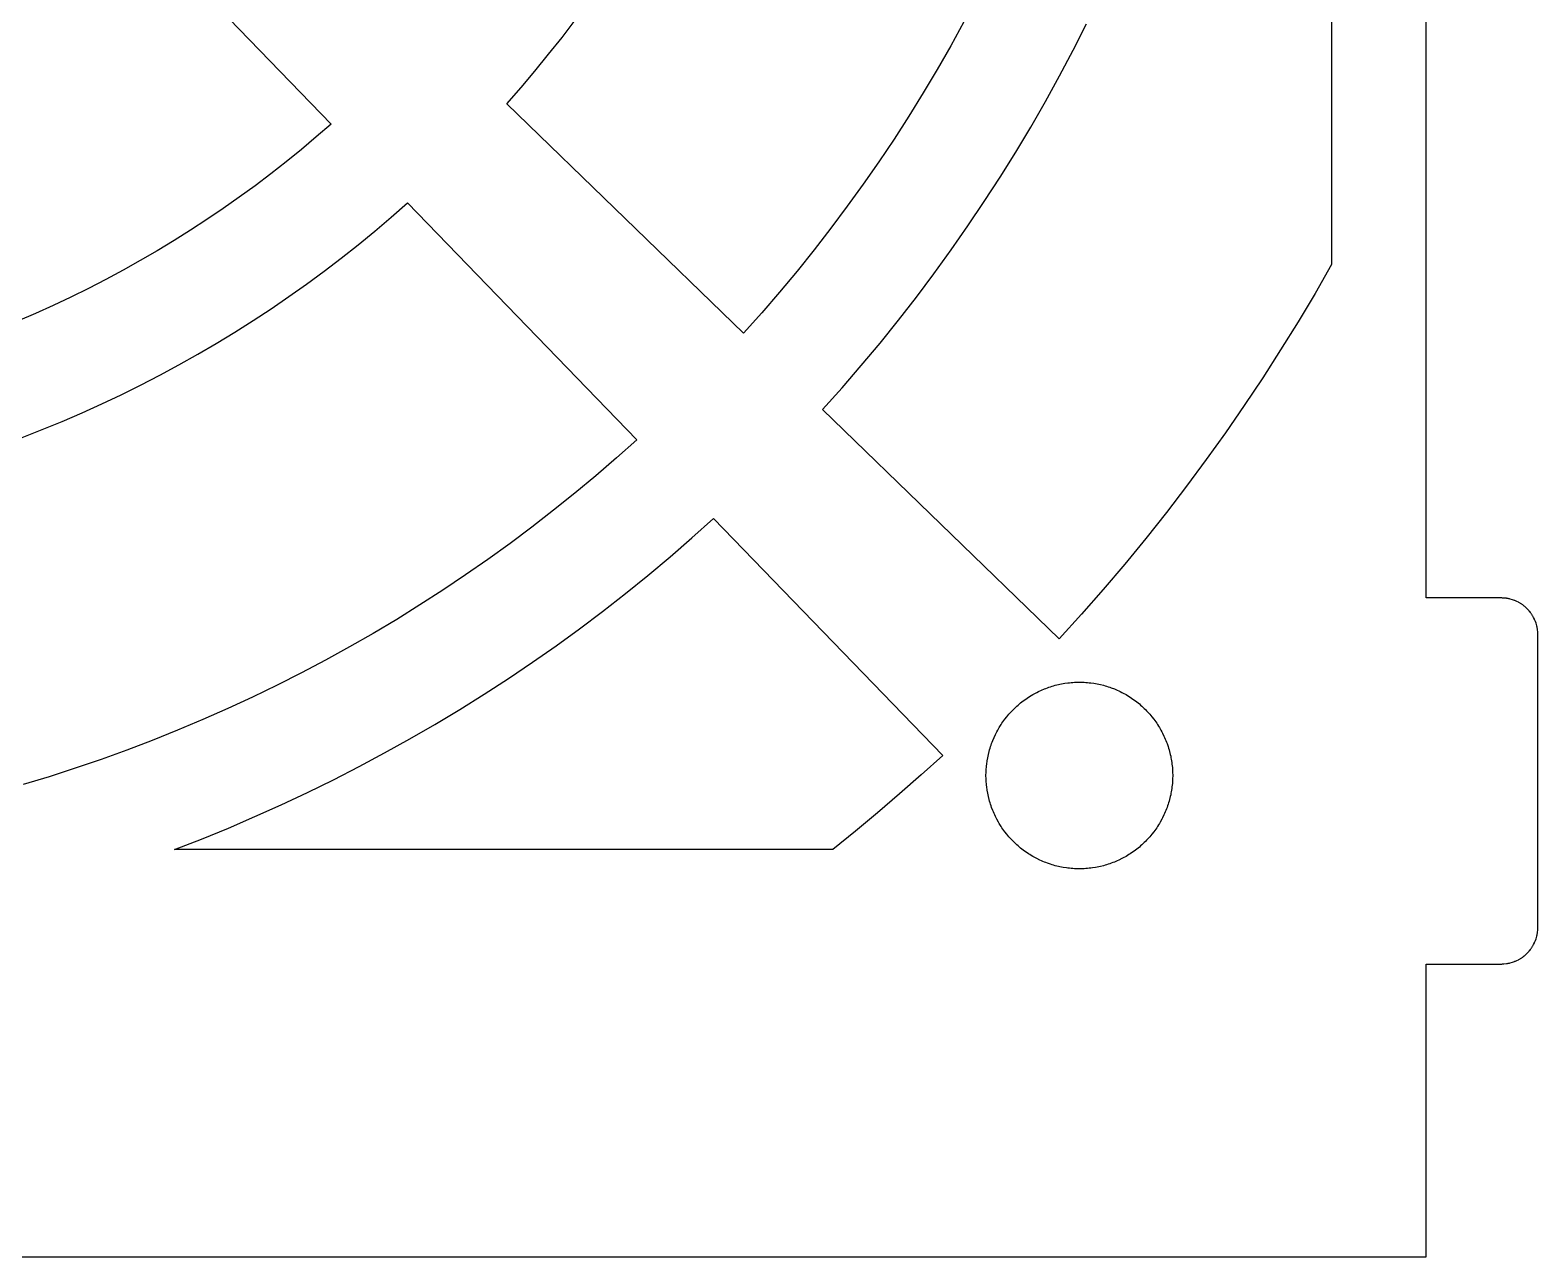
# Model space of a CAD drawing. Header units: metres. Extents: x -3 to 104, y -8 to 92.
# Drawn here: x 62.81 to 104, y -8 to 25.51 of the extents above; entities that cross this region are included whole.
import ezdxf

# ---------------------------------------------------------------- set-up
doc = ezdxf.new("R2010")
doc.units = ezdxf.units.M

msp = doc.modelspace()

# ---------------------------------------------------------------- linework, layer by layer
for p, q in [((100.95, 10), (100.95, 82.2998)), ((98.3662, 73.1943), (98.3662, 19.1055)), ((64.7637, 29.4219), (71.0342, 22.9482)), ((77.3438, 25.3154), (77.7012, 25.7842)), ((88.3232, 25.7412), (87.9629, 25.0869)), ((91.3076, 24.9678), (91.6699, 25.6816)), ((76.9775, 24.8516), (77.3438, 25.3154)), ((76.6045, 24.3955), (76.9775, 24.8516)), ((87.9629, 25.0869), (87.5918, 24.4395)), ((90.9326, 24.2598), (91.3076, 24.9678)), ((76.2227, 23.9453), (76.6045, 24.3955)), ((87.5918, 24.4395), (87.21, 23.7988)), ((75.833, 23.501), (76.2227, 23.9453)), ((90.5459, 23.5596), (90.9326, 24.2598)), ((82.3018, 17.2354), (75.833, 23.501)), ((87.21, 23.7988), (86.8164, 23.165)), ((90.1465, 22.8652), (90.5459, 23.5596)), ((86.8164, 23.165), (86.4121, 22.5381)), ((71.0342, 22.9482), (70.6309, 22.5967)), ((89.7354, 22.1787), (90.1465, 22.8652)), ((70.2217, 22.2529), (69.8057, 21.915)), ((70.6309, 22.5967), (70.2217, 22.2529)), ((86.4121, 22.5381), (85.9971, 21.918)), ((69.8057, 21.915), (69.3848, 21.585)), ((85.9971, 21.918), (85.5713, 21.3047)), ((89.3125, 21.499), (89.7354, 22.1787)), ((69.3848, 21.585), (68.958, 21.2627)), ((88.8779, 20.8271), (89.3125, 21.499)), ((68.958, 21.2627), (68.5254, 20.9473)), ((85.5713, 21.3047), (85.1348, 20.7002)), ((68.0879, 20.6396), (67.6445, 20.3389)), ((68.5254, 20.9473), (68.0879, 20.6396)), ((72.6797, 20.4023), (73.124, 20.792)), ((73.124, 20.792), (79.3896, 14.3232)), ((85.1348, 20.7002), (84.6875, 20.1025)), ((88.4316, 20.1631), (88.8779, 20.8271)), ((67.6445, 20.3389), (67.1963, 20.0469)), ((72.2295, 20.0205), (72.6797, 20.4023)), ((67.1963, 20.0469), (66.7432, 19.7617)), ((71.7734, 19.6475), (72.2295, 20.0205)), ((84.6875, 20.1025), (84.2305, 19.5127)), ((87.9736, 19.5068), (88.4316, 20.1631)), ((66.2852, 19.4844), (65.8223, 19.2158)), ((66.7432, 19.7617), (66.2852, 19.4844)), ((71.3096, 19.2812), (71.7734, 19.6475)), ((84.2305, 19.5127), (83.7637, 18.9307)), ((87.5039, 18.8584), (87.9736, 19.5068)), ((65.3555, 18.9551), (64.8838, 18.7021)), ((65.8223, 19.2158), (65.3555, 18.9551)), ((70.8408, 18.9238), (71.3096, 19.2812)), ((98.3662, 19.1055), (97.915, 18.3213)), ((64.8838, 18.7021), (64.4072, 18.457)), ((69.8828, 18.2334), (70.3652, 18.5742)), ((70.3652, 18.5742), (70.8408, 18.9238)), ((83.7637, 18.9307), (83.2861, 18.3574)), ((87.0234, 18.2178), (87.5039, 18.8584)), ((63.9277, 18.2207), (63.4434, 17.9932)), ((64.4072, 18.457), (63.9277, 18.2207)), ((69.3955, 17.9014), (69.8828, 18.2334)), ((83.2861, 18.3574), (82.7988, 17.792)), ((86.5322, 17.5859), (87.0234, 18.2178)), ((97.915, 18.3213), (97.4502, 17.5439)), ((62.9551, 17.7734), (62.4639, 17.5615)), ((63.4434, 17.9932), (62.9551, 17.7734)), ((68.9023, 17.5771), (69.3955, 17.9014)), ((82.7988, 17.792), (82.3018, 17.2354)), ((68.4043, 17.2617), (68.9023, 17.5771)), ((86.0293, 16.9629), (86.5322, 17.5859)), ((97.4502, 17.5439), (96.9736, 16.7754)), ((67.3906, 16.6562), (67.8994, 16.9541)), ((67.8994, 16.9541), (68.4043, 17.2617)), ((85.5156, 16.3486), (86.0293, 16.9629)), ((66.876, 16.3672), (67.3906, 16.6562)), ((96.9736, 16.7754), (96.4834, 16.0137)), ((65.832, 15.8164), (66.3564, 16.0869)), ((66.3564, 16.0869), (66.876, 16.3672)), ((84.9922, 15.7432), (85.5156, 16.3486)), ((65.3037, 15.5537), (65.832, 15.8164)), ((84.458, 15.1475), (84.9922, 15.7432)), ((96.4834, 16.0137), (95.9814, 15.2607)), ((64.2324, 15.0576), (64.7705, 15.3008)), ((64.7705, 15.3008), (65.3037, 15.5537)), ((95.9814, 15.2607), (95.4668, 14.5156)), ((63.6904, 14.8232), (64.2324, 15.0576)), ((90.9248, 8.88379), (84.458, 15.1475)), ((62.5957, 14.3838), (63.1455, 14.5986)), ((63.1455, 14.5986), (63.6904, 14.8232)), ((95.4668, 14.5156), (94.9404, 13.7803)), ((79.3896, 14.3232), (78.833, 13.8262)), ((78.833, 13.8262), (78.2676, 13.3389)), ((94.9404, 13.7803), (94.4014, 13.0527)), ((78.2676, 13.3389), (77.6943, 12.8613)), ((77.6943, 12.8613), (77.1123, 12.3945)), ((94.4014, 13.0527), (93.8516, 12.334)), ((77.1123, 12.3945), (76.5225, 11.9375)), ((80.8896, 11.6396), (81.4775, 12.167)), ((81.4775, 12.167), (87.7412, 5.7002)), ((93.8516, 12.334), (93.2891, 11.625)), ((76.5225, 11.9375), (75.9248, 11.4902)), ((80.293, 11.123), (80.8896, 11.6396)), ((93.2891, 11.625), (92.7148, 10.9248)), ((75.9248, 11.4902), (75.3203, 11.0537)), ((79.6875, 10.6162), (80.293, 11.123)), ((75.3203, 11.0537), (74.707, 10.6279)), ((92.7148, 10.9248), (92.1299, 10.2344)), ((74.707, 10.6279), (74.0869, 10.2129)), ((79.0732, 10.1201), (79.6875, 10.6162)), ((74.0869, 10.2129), (73.46, 9.80859)), ((78.4502, 9.63477), (79.0732, 10.1201)), ((92.1299, 10.2344), (91.5332, 9.55371)), ((103.018, 10), (100.95, 10)), ((103.035, 9.99902), (103.018, 10)), ((103.053, 9.99902), (103.035, 9.99902)), ((103.069, 9.99805), (103.053, 9.99902)), ((103.14, 9.99023), (103.069, 9.99805)), ((103.156, 9.9873), (103.14, 9.99023)), ((103.174, 9.98438), (103.156, 9.9873)), ((103.19, 9.98145), (103.174, 9.98438)), ((103.208, 9.97852), (103.19, 9.98145)), ((103.225, 9.97461), (103.208, 9.97852)), ((103.242, 9.9707), (103.225, 9.97461)), ((103.309, 9.95117), (103.242, 9.9707)), ((103.358, 9.93359), (103.309, 9.95117)), ((103.375, 9.92676), (103.358, 9.93359)), ((103.391, 9.9209), (103.375, 9.92676)), ((103.406, 9.91309), (103.391, 9.9209)), ((103.423, 9.90625), (103.406, 9.91309)), ((103.47, 9.88281), (103.423, 9.90625)), ((73.46, 9.80859), (72.8262, 9.41504)), ((77.8193, 9.15918), (78.4502, 9.63477)), ((91.5332, 9.55371), (90.9248, 8.88379)), ((103.484, 9.875), (103.47, 9.88281)), ((103.5, 9.86621), (103.484, 9.875)), ((103.515, 9.85742), (103.5, 9.86621)), ((103.53, 9.84766), (103.515, 9.85742)), ((103.545, 9.83887), (103.53, 9.84766)), ((103.56, 9.8291), (103.545, 9.83887)), ((103.573, 9.81934), (103.56, 9.8291)), ((103.588, 9.80859), (103.573, 9.81934)), ((103.602, 9.79883), (103.588, 9.80859)), ((103.629, 9.77734), (103.602, 9.79883)), ((103.643, 9.76562), (103.629, 9.77734)), ((103.656, 9.75488), (103.643, 9.76562)), ((103.694, 9.71973), (103.656, 9.75488)), ((103.72, 9.69434), (103.694, 9.71973)), ((103.755, 9.65625), (103.72, 9.69434)), ((103.766, 9.64258), (103.755, 9.65625)), ((103.777, 9.62891), (103.766, 9.64258)), ((103.799, 9.60156), (103.777, 9.62891)), ((103.809, 9.58789), (103.799, 9.60156)), ((103.819, 9.57324), (103.809, 9.58789)), ((103.829, 9.55957), (103.819, 9.57324)), ((103.839, 9.54492), (103.829, 9.55957)), ((103.848, 9.53027), (103.839, 9.54492)), ((103.857, 9.51465), (103.848, 9.53027)), ((103.866, 9.5), (103.857, 9.51465)), ((103.875, 9.48438), (103.866, 9.5)), ((103.883, 9.46973), (103.875, 9.48438)), ((72.8262, 9.41504), (72.1855, 9.0332)), ((77.1797, 8.69531), (77.8193, 9.15918)), ((103.906, 9.42285), (103.883, 9.46973)), ((103.913, 9.40625), (103.906, 9.42285)), ((103.921, 9.39062), (103.913, 9.40625)), ((103.927, 9.375), (103.921, 9.39062)), ((103.934, 9.3584), (103.927, 9.375)), ((103.951, 9.30859), (103.934, 9.3584)), ((103.971, 9.24219), (103.951, 9.30859)), ((103.975, 9.22461), (103.971, 9.24219)), ((103.979, 9.20801), (103.975, 9.22461)), ((103.981, 9.19043), (103.979, 9.20801)), ((103.984, 9.17383), (103.981, 9.19043)), ((103.987, 9.15625), (103.984, 9.17383)), ((103.99, 9.13965), (103.987, 9.15625)), ((103.998, 9.06934), (103.99, 9.13965)), ((103.999, 9.05273), (103.998, 9.06934)), ((71.5381, 8.66211), (70.8838, 8.30176)), ((72.1855, 9.0332), (71.5381, 8.66211)), ((76.5332, 8.24219), (77.1797, 8.69531)), ((103.999, 9.03516), (103.999, 9.05273)), ((104, 9.01758), (103.999, 9.03516)), ((104, 0.98242), (104, 9.01758)), ((70.8838, 8.30176), (70.2246, 7.9541)), ((75.8789, 7.80078), (76.5332, 8.24219)), ((70.2246, 7.9541), (69.5586, 7.61719)), ((69.5586, 7.61719), (68.8877, 7.29102)), ((75.2168, 7.37012), (75.8789, 7.80078)), ((90.2783, 7.40137), (90.3174, 7.42188)), ((90.3174, 7.42188), (90.3574, 7.44238)), ((90.3574, 7.44238), (90.4375, 7.47949)), ((90.4375, 7.47949), (90.5195, 7.51465)), ((90.5195, 7.51465), (90.5615, 7.53027)), ((90.5615, 7.53027), (90.6025, 7.5459)), ((90.6025, 7.5459), (90.6445, 7.56152)), ((90.6445, 7.56152), (90.6865, 7.5752)), ((90.6865, 7.5752), (90.7295, 7.58887)), ((90.7295, 7.58887), (90.7725, 7.60156)), ((90.7725, 7.60156), (90.8154, 7.61328)), ((90.8154, 7.61328), (90.9014, 7.63477)), ((90.9014, 7.63477), (90.9453, 7.64453)), ((90.9453, 7.64453), (90.9883, 7.65332)), ((90.9883, 7.65332), (91.0762, 7.66895)), ((91.0762, 7.66895), (91.1641, 7.68066)), ((91.1641, 7.68066), (91.208, 7.68555)), ((91.208, 7.68555), (91.2529, 7.69043)), ((91.2529, 7.69043), (91.2969, 7.69336)), ((91.2969, 7.69336), (91.3418, 7.69629)), ((91.3418, 7.69629), (91.3857, 7.69824)), ((91.3857, 7.69824), (91.4746, 7.7002)), ((91.4746, 7.7002), (91.5645, 7.69824)), ((91.5645, 7.69824), (91.6084, 7.69629)), ((91.6084, 7.69629), (91.6533, 7.69336)), ((91.6533, 7.69336), (91.6973, 7.69043)), ((91.6973, 7.69043), (91.7412, 7.68555)), ((91.7412, 7.68555), (91.7861, 7.68066)), ((91.7861, 7.68066), (91.874, 7.66895)), ((91.874, 7.66895), (91.9619, 7.65332)), ((91.9619, 7.65332), (92.0049, 7.64453)), ((92.0049, 7.64453), (92.0488, 7.63477)), ((92.0488, 7.63477), (92.1348, 7.61328)), ((92.1348, 7.61328), (92.1777, 7.60156)), ((92.1777, 7.60156), (92.2207, 7.58887)), ((92.2207, 7.58887), (92.2627, 7.5752)), ((92.2627, 7.5752), (92.3057, 7.56152)), ((92.3057, 7.56152), (92.3467, 7.5459)), ((92.3467, 7.5459), (92.4307, 7.51465)), ((92.4307, 7.51465), (92.4717, 7.49707)), ((92.4717, 7.49707), (92.5117, 7.47949)), ((92.5117, 7.47949), (92.5527, 7.46094)), ((92.5527, 7.46094), (92.5928, 7.44238)), ((92.5928, 7.44238), (92.6328, 7.42188)), ((92.6328, 7.42188), (92.6719, 7.40137)), ((68.8877, 7.29102), (68.21, 6.97754)), ((74.5469, 6.95117), (75.2168, 7.37012)), ((89.7041, 6.98438), (89.7686, 7.04492)), ((89.7686, 7.04492), (89.8018, 7.07422)), ((89.8018, 7.07422), (89.8359, 7.10352)), ((89.8359, 7.10352), (89.8701, 7.13184)), ((89.8701, 7.13184), (89.9404, 7.18652)), ((89.9404, 7.18652), (90.0127, 7.23926)), ((90.0127, 7.23926), (90.0488, 7.26367)), ((90.0488, 7.26367), (90.0859, 7.28906)), ((90.0859, 7.28906), (90.1621, 7.33594)), ((90.1621, 7.33594), (90.2002, 7.3584)), ((90.2002, 7.3584), (90.2383, 7.37988)), ((90.2383, 7.37988), (90.2783, 7.40137)), ((92.6719, 7.40137), (92.75, 7.3584)), ((92.75, 7.3584), (92.7881, 7.33594)), ((92.7881, 7.33594), (92.8643, 7.28906)), ((92.8643, 7.28906), (92.9014, 7.26367)), ((92.9014, 7.26367), (92.9375, 7.23926)), ((92.9375, 7.23926), (93.0098, 7.18652)), ((93.0098, 7.18652), (93.0801, 7.13184)), ((93.0801, 7.13184), (93.1143, 7.10352)), ((93.1143, 7.10352), (93.1484, 7.07422)), ((93.1484, 7.07422), (93.1816, 7.04492)), ((93.1816, 7.04492), (93.2461, 6.98438)), ((67.5273, 6.67578), (66.8398, 6.38574)), ((68.21, 6.97754), (67.5273, 6.67578)), ((73.8711, 6.54395), (74.5469, 6.95117)), ((89.3613, 6.57617), (89.3857, 6.6123)), ((89.3857, 6.6123), (89.4385, 6.68457)), ((89.4385, 6.68457), (89.4932, 6.75488)), ((89.4932, 6.75488), (89.5215, 6.78906)), ((89.5215, 6.78906), (89.5508, 6.82324)), ((89.5508, 6.82324), (89.5801, 6.85645)), ((89.5801, 6.85645), (89.6406, 6.9209)), ((89.6406, 6.9209), (89.6719, 6.95312)), ((89.6719, 6.95312), (89.7041, 6.98438)), ((93.2461, 6.98438), (93.2783, 6.95312)), ((93.2783, 6.95312), (93.3096, 6.9209)), ((93.3096, 6.9209), (93.3701, 6.85645)), ((93.3701, 6.85645), (93.3994, 6.82324)), ((93.3994, 6.82324), (93.4287, 6.78906)), ((93.4287, 6.78906), (93.457, 6.75488)), ((93.457, 6.75488), (93.5117, 6.68457)), ((93.5117, 6.68457), (93.5381, 6.64844)), ((93.5381, 6.64844), (93.5889, 6.57617)), ((66.8398, 6.38574), (66.1475, 6.1084)), ((73.1875, 6.14844), (73.8711, 6.54395)), ((89.1104, 6.10547), (89.1455, 6.1875)), ((89.1455, 6.1875), (89.1826, 6.26758)), ((89.1826, 6.26758), (89.2031, 6.30762)), ((89.2031, 6.30762), (89.2236, 6.34668)), ((89.2236, 6.34668), (89.2451, 6.38672)), ((89.2451, 6.38672), (89.2666, 6.4248)), ((89.2666, 6.4248), (89.2891, 6.46289)), ((89.2891, 6.46289), (89.3359, 6.53906)), ((89.3359, 6.53906), (89.3613, 6.57617)), ((93.5889, 6.57617), (93.6133, 6.53906)), ((93.6133, 6.53906), (93.6377, 6.50098)), ((93.6377, 6.50098), (93.6611, 6.46289)), ((93.6611, 6.46289), (93.6836, 6.4248)), ((93.6836, 6.4248), (93.7051, 6.38672)), ((93.7051, 6.38672), (93.7266, 6.34668)), ((93.7266, 6.34668), (93.7471, 6.30762)), ((93.7471, 6.30762), (93.7861, 6.22754)), ((93.7861, 6.22754), (93.8047, 6.1875)), ((93.8047, 6.1875), (93.8223, 6.14648)), ((65.4512, 5.8418), (64.749, 5.58789)), ((66.1475, 6.1084), (65.4512, 5.8418)), ((72.4971, 5.76465), (73.1875, 6.14844)), ((88.9902, 5.72363), (89.0117, 5.80957)), ((89.0117, 5.80957), (89.0234, 5.85254)), ((89.0234, 5.85254), (89.0361, 5.89551)), ((89.0361, 5.89551), (89.0498, 5.93848)), ((89.0498, 5.93848), (89.0635, 5.98047)), ((89.0635, 5.98047), (89.0791, 6.02246)), ((89.0791, 6.02246), (89.0947, 6.06348)), ((89.0947, 6.06348), (89.1104, 6.10547)), ((93.8223, 6.14648), (93.8389, 6.10547)), ((93.8389, 6.10547), (93.8555, 6.06348)), ((93.8555, 6.06348), (93.8711, 6.02246)), ((93.8711, 6.02246), (93.9004, 5.93848)), ((93.9004, 5.93848), (93.9141, 5.89551)), ((93.9141, 5.89551), (93.9258, 5.85254)), ((93.9258, 5.85254), (93.9385, 5.80957)), ((93.9385, 5.80957), (93.96, 5.72363)), ((64.749, 5.58789), (64.043, 5.34668)), ((71.0986, 5.03223), (71.8008, 5.39258)), ((71.8008, 5.39258), (72.4971, 5.76465)), ((87.7412, 5.7002), (87.1562, 5.16895)), ((88.9316, 5.32812), (88.9346, 5.37207)), ((88.9346, 5.37207), (88.9395, 5.41699)), ((88.9395, 5.41699), (88.9443, 5.46094)), ((88.9443, 5.46094), (88.9561, 5.54883)), ((88.9561, 5.54883), (88.9717, 5.63672)), ((88.9717, 5.63672), (88.9805, 5.67969)), ((88.9805, 5.67969), (88.9902, 5.72363)), ((93.96, 5.72363), (93.9697, 5.67969)), ((93.9697, 5.67969), (93.9785, 5.63672)), ((93.9785, 5.63672), (93.9863, 5.59277)), ((93.9863, 5.59277), (94, 5.50488)), ((94, 5.50488), (94.0059, 5.46094)), ((94.0059, 5.46094), (94.0107, 5.41699)), ((94.0107, 5.41699), (94.0156, 5.37207)), ((94.0156, 5.37207), (94.0186, 5.32812)), ((63.333, 5.11719), (62.6191, 4.90039)), ((64.043, 5.34668), (63.333, 5.11719)), ((70.3896, 4.68457), (71.0986, 5.03223)), ((87.1562, 5.16895), (86.5645, 4.64648)), ((88.9248, 5.15039), (88.9268, 5.23926)), ((88.9268, 5.06055), (88.9248, 5.15039)), ((88.9268, 5.23926), (88.9287, 5.2832)), ((88.9287, 5.0166), (88.9268, 5.06055)), ((88.9287, 5.2832), (88.9316, 5.32812)), ((88.9316, 4.97168), (88.9287, 5.0166)), ((88.9346, 4.92773), (88.9316, 4.97168)), ((94.0186, 4.97168), (94.0156, 4.92773)), ((94.0186, 5.32812), (94.0215, 5.2832)), ((94.0215, 5.0166), (94.0186, 4.97168)), ((94.0215, 5.2832), (94.0234, 5.23926)), ((94.0234, 5.06055), (94.0215, 5.0166)), ((94.0234, 5.23926), (94.0254, 5.15039)), ((94.0254, 5.15039), (94.0234, 5.06055)), ((69.6748, 4.34863), (70.3896, 4.68457)), ((86.5645, 4.64648), (85.9639, 4.13184)), ((88.9395, 4.88379), (88.9346, 4.92773)), ((88.9443, 4.83887), (88.9395, 4.88379)), ((88.9561, 4.75098), (88.9443, 4.83887)), ((88.9717, 4.66309), (88.9561, 4.75098)), ((88.9805, 4.62012), (88.9717, 4.66309)), ((88.9902, 4.57617), (88.9805, 4.62012)), ((89.0117, 4.49023), (88.9902, 4.57617)), ((93.96, 4.57617), (93.9385, 4.49023)), ((93.9697, 4.62012), (93.96, 4.57617)), ((93.9785, 4.66309), (93.9697, 4.62012)), ((93.9863, 4.70703), (93.9785, 4.66309)), ((94, 4.79492), (93.9863, 4.70703)), ((94.0059, 4.83887), (94, 4.79492)), ((94.0107, 4.88379), (94.0059, 4.83887)), ((94.0156, 4.92773), (94.0107, 4.88379)), ((68.9541, 4.02539), (69.6748, 4.34863)), ((85.9639, 4.13184), (85.3564, 3.62598)), ((89.0234, 4.44727), (89.0117, 4.49023)), ((89.0361, 4.4043), (89.0234, 4.44727)), ((89.0498, 4.3623), (89.0361, 4.4043)), ((89.0635, 4.31934), (89.0498, 4.3623)), ((89.0791, 4.27832), (89.0635, 4.31934)), ((89.1104, 4.19434), (89.0791, 4.27832)), ((89.1279, 4.15332), (89.1104, 4.19434)), ((89.1455, 4.11328), (89.1279, 4.15332)), ((93.8223, 4.15332), (93.8047, 4.11328)), ((93.8389, 4.19434), (93.8223, 4.15332)), ((93.8555, 4.23633), (93.8389, 4.19434)), ((93.8711, 4.27832), (93.8555, 4.23633)), ((93.8857, 4.31934), (93.8711, 4.27832)), ((93.9004, 4.3623), (93.8857, 4.31934)), ((93.9141, 4.4043), (93.9004, 4.3623)), ((93.9258, 4.44727), (93.9141, 4.4043)), ((93.9385, 4.49023), (93.9258, 4.44727)), ((67.4971, 3.41504), (68.2285, 3.71387)), ((68.2285, 3.71387), (68.9541, 4.02539)), ((89.1641, 4.07227), (89.1455, 4.11328)), ((89.1826, 4.03223), (89.1641, 4.07227)), ((89.2031, 3.99219), (89.1826, 4.03223)), ((89.2236, 3.95312), (89.2031, 3.99219)), ((89.2666, 3.875), (89.2236, 3.95312)), ((89.2891, 3.83691), (89.2666, 3.875)), ((89.3359, 3.76074), (89.2891, 3.83691)), ((89.3613, 3.72363), (89.3359, 3.76074)), ((89.3857, 3.6875), (89.3613, 3.72363)), ((93.5889, 3.72363), (93.5381, 3.65137)), ((93.6133, 3.76074), (93.5889, 3.72363)), ((93.6377, 3.79883), (93.6133, 3.76074)), ((93.6611, 3.83691), (93.6377, 3.79883)), ((93.6836, 3.875), (93.6611, 3.83691)), ((93.7266, 3.95312), (93.6836, 3.875)), ((93.7471, 3.99219), (93.7266, 3.95312)), ((93.7861, 4.07227), (93.7471, 3.99219)), ((93.8047, 4.11328), (93.7861, 4.07227)), ((66.7607, 3.12988), (67.4971, 3.41504)), ((85.3564, 3.62598), (84.7422, 3.12988)), ((89.4385, 3.61523), (89.3857, 3.6875)), ((89.4932, 3.54492), (89.4385, 3.61523)), ((89.5215, 3.51074), (89.4932, 3.54492)), ((89.5508, 3.47656), (89.5215, 3.51074)), ((89.5801, 3.44336), (89.5508, 3.47656)), ((89.6406, 3.37891), (89.5801, 3.44336)), ((89.6719, 3.34668), (89.6406, 3.37891)), ((89.7041, 3.31543), (89.6719, 3.34668)), ((89.7686, 3.25488), (89.7041, 3.31543)), ((93.2461, 3.31543), (93.1816, 3.25488)), ((93.2783, 3.34668), (93.2461, 3.31543)), ((93.3096, 3.37891), (93.2783, 3.34668)), ((93.3701, 3.44336), (93.3096, 3.37891)), ((93.3994, 3.47656), (93.3701, 3.44336)), ((93.4287, 3.51074), (93.3994, 3.47656)), ((93.457, 3.54492), (93.4287, 3.51074)), ((93.5117, 3.61523), (93.457, 3.54492)), ((93.5381, 3.65137), (93.5117, 3.61523)), ((84.7422, 3.12988), (66.7607, 3.12988)), ((89.8018, 3.22559), (89.7686, 3.25488)), ((89.8359, 3.19629), (89.8018, 3.22559)), ((89.8701, 3.16797), (89.8359, 3.19629)), ((89.9404, 3.11328), (89.8701, 3.16797)), ((89.9766, 3.08691), (89.9404, 3.11328)), ((90.0488, 3.03613), (89.9766, 3.08691)), ((90.0859, 3.01172), (90.0488, 3.03613)), ((90.124, 2.9873), (90.0859, 3.01172)), ((90.1621, 2.96387), (90.124, 2.9873)), ((90.2002, 2.94141), (90.1621, 2.96387)), ((90.2383, 2.91992), (90.2002, 2.94141)), ((90.2783, 2.89844), (90.2383, 2.91992)), ((90.3174, 2.87793), (90.2783, 2.89844)), ((92.6719, 2.89844), (92.6328, 2.87793)), ((92.75, 2.94141), (92.6719, 2.89844)), ((92.7881, 2.96387), (92.75, 2.94141)), ((92.8262, 2.9873), (92.7881, 2.96387)), ((92.8643, 3.01172), (92.8262, 2.9873)), ((92.9014, 3.03613), (92.8643, 3.01172)), ((92.9736, 3.08691), (92.9014, 3.03613)), ((93.0098, 3.11328), (92.9736, 3.08691)), ((93.0801, 3.16797), (93.0098, 3.11328)), ((93.1143, 3.19629), (93.0801, 3.16797)), ((93.1484, 3.22559), (93.1143, 3.19629)), ((93.1816, 3.25488), (93.1484, 3.22559)), ((90.3975, 2.83887), (90.3174, 2.87793)), ((90.4375, 2.82031), (90.3975, 2.83887)), ((90.4785, 2.80273), (90.4375, 2.82031)), ((90.5195, 2.78613), (90.4785, 2.80273)), ((90.5615, 2.76953), (90.5195, 2.78613)), ((90.6025, 2.75391), (90.5615, 2.76953)), ((90.6865, 2.72461), (90.6025, 2.75391)), ((90.7295, 2.71094), (90.6865, 2.72461)), ((90.7725, 2.69922), (90.7295, 2.71094)), ((90.8154, 2.68652), (90.7725, 2.69922)), ((90.9014, 2.66504), (90.8154, 2.68652)), ((90.9453, 2.65527), (90.9014, 2.66504)), ((90.9883, 2.64648), (90.9453, 2.65527)), ((91.0322, 2.63867), (90.9883, 2.64648)), ((91.1201, 2.625), (91.0322, 2.63867)), ((91.1641, 2.61914), (91.1201, 2.625)), ((91.208, 2.61426), (91.1641, 2.61914)), ((91.2529, 2.60938), (91.208, 2.61426)), ((91.2969, 2.60645), (91.2529, 2.60938)), ((91.3418, 2.60352), (91.2969, 2.60645)), ((91.3857, 2.60156), (91.3418, 2.60352)), ((91.4746, 2.59961), (91.3857, 2.60156)), ((91.5645, 2.60156), (91.4746, 2.59961)), ((91.6084, 2.60352), (91.5645, 2.60156)), ((91.6533, 2.60645), (91.6084, 2.60352)), ((91.6973, 2.60938), (91.6533, 2.60645)), ((91.7412, 2.61426), (91.6973, 2.60938)), ((91.7861, 2.61914), (91.7412, 2.61426)), ((91.8301, 2.625), (91.7861, 2.61914)), ((91.918, 2.63867), (91.8301, 2.625)), ((91.9619, 2.64648), (91.918, 2.63867)), ((92.0049, 2.65527), (91.9619, 2.64648)), ((92.0488, 2.66504), (92.0049, 2.65527)), ((92.1348, 2.68652), (92.0488, 2.66504)), ((92.1777, 2.69922), (92.1348, 2.68652)), ((92.2207, 2.71094), (92.1777, 2.69922)), ((92.2627, 2.72461), (92.2207, 2.71094)), ((92.3057, 2.73926), (92.2627, 2.72461)), ((92.3467, 2.75391), (92.3057, 2.73926)), ((92.3887, 2.76953), (92.3467, 2.75391)), ((92.4307, 2.78613), (92.3887, 2.76953)), ((92.4717, 2.80273), (92.4307, 2.78613)), ((92.5117, 2.82031), (92.4717, 2.80273)), ((92.5527, 2.83887), (92.5117, 2.82031)), ((92.6328, 2.87793), (92.5527, 2.83887)), ((103.981, 0.80957), (103.984, 0.82617)), ((103.984, 0.82617), (103.987, 0.84375)), ((103.987, 0.84375), (103.99, 0.86035)), ((103.99, 0.86035), (103.998, 0.93066)), ((103.998, 0.93066), (103.999, 0.94727)), ((103.999, 0.96484), (104, 0.98242)), ((103.999, 0.94727), (103.999, 0.96484)), ((103.799, 0.39844), (103.809, 0.41211)), ((103.809, 0.41211), (103.819, 0.42676)), ((103.819, 0.42676), (103.829, 0.44043)), ((103.829, 0.44043), (103.839, 0.45508)), ((103.839, 0.45508), (103.848, 0.46973)), ((103.848, 0.46973), (103.857, 0.48535)), ((103.857, 0.48535), (103.866, 0.5)), ((103.866, 0.5), (103.875, 0.51562)), ((103.875, 0.51562), (103.883, 0.53027)), ((103.883, 0.53027), (103.906, 0.57715)), ((103.906, 0.57715), (103.913, 0.59375)), ((103.913, 0.59375), (103.921, 0.60938)), ((103.921, 0.60938), (103.927, 0.625)), ((103.927, 0.625), (103.934, 0.6416)), ((103.934, 0.6416), (103.951, 0.69141)), ((103.951, 0.69141), (103.971, 0.75781)), ((103.971, 0.75781), (103.975, 0.77539)), ((103.975, 0.77539), (103.979, 0.79199)), ((103.979, 0.79199), (103.981, 0.80957)), ((100.95, 0), (103.018, 0)), ((100.95, -8), (100.95, 0)), ((103.018, 0), (103.035, 0.00098)), ((103.035, 0.00098), (103.053, 0.00098)), ((103.053, 0.00098), (103.069, 0.00195)), ((103.069, 0.00195), (103.14, 0.00977)), ((103.14, 0.00977), (103.156, 0.0127)), ((103.156, 0.0127), (103.174, 0.01562)), ((103.174, 0.01562), (103.19, 0.01855)), ((103.19, 0.01855), (103.208, 0.02148)), ((103.208, 0.02148), (103.225, 0.02539)), ((103.225, 0.02539), (103.242, 0.0293)), ((103.242, 0.0293), (103.309, 0.04883)), ((103.309, 0.04883), (103.358, 0.06641)), ((103.358, 0.06641), (103.375, 0.07324)), ((103.375, 0.07324), (103.391, 0.0791)), ((103.391, 0.0791), (103.406, 0.08691)), ((103.406, 0.08691), (103.423, 0.09375)), ((103.423, 0.09375), (103.47, 0.11719)), ((103.47, 0.11719), (103.484, 0.125)), ((103.484, 0.125), (103.5, 0.13379)), ((103.5, 0.13379), (103.515, 0.14258)), ((103.515, 0.14258), (103.53, 0.15234)), ((103.53, 0.15234), (103.545, 0.16113)), ((103.545, 0.16113), (103.56, 0.1709)), ((103.56, 0.1709), (103.573, 0.18066)), ((103.573, 0.18066), (103.588, 0.19141)), ((103.588, 0.19141), (103.602, 0.20117)), ((103.602, 0.20117), (103.629, 0.22266)), ((103.629, 0.22266), (103.643, 0.23438)), ((103.643, 0.23438), (103.656, 0.24512)), ((103.656, 0.24512), (103.694, 0.28027)), ((103.694, 0.28027), (103.72, 0.30566)), ((103.72, 0.30566), (103.755, 0.34375)), ((103.755, 0.34375), (103.766, 0.35742)), ((103.766, 0.35742), (103.777, 0.37109)), ((103.777, 0.37109), (103.799, 0.39844)), ((0, -8), (100.95, -8))]:
    msp.add_line(p, q)

doc.saveas('drawing.dxf')
